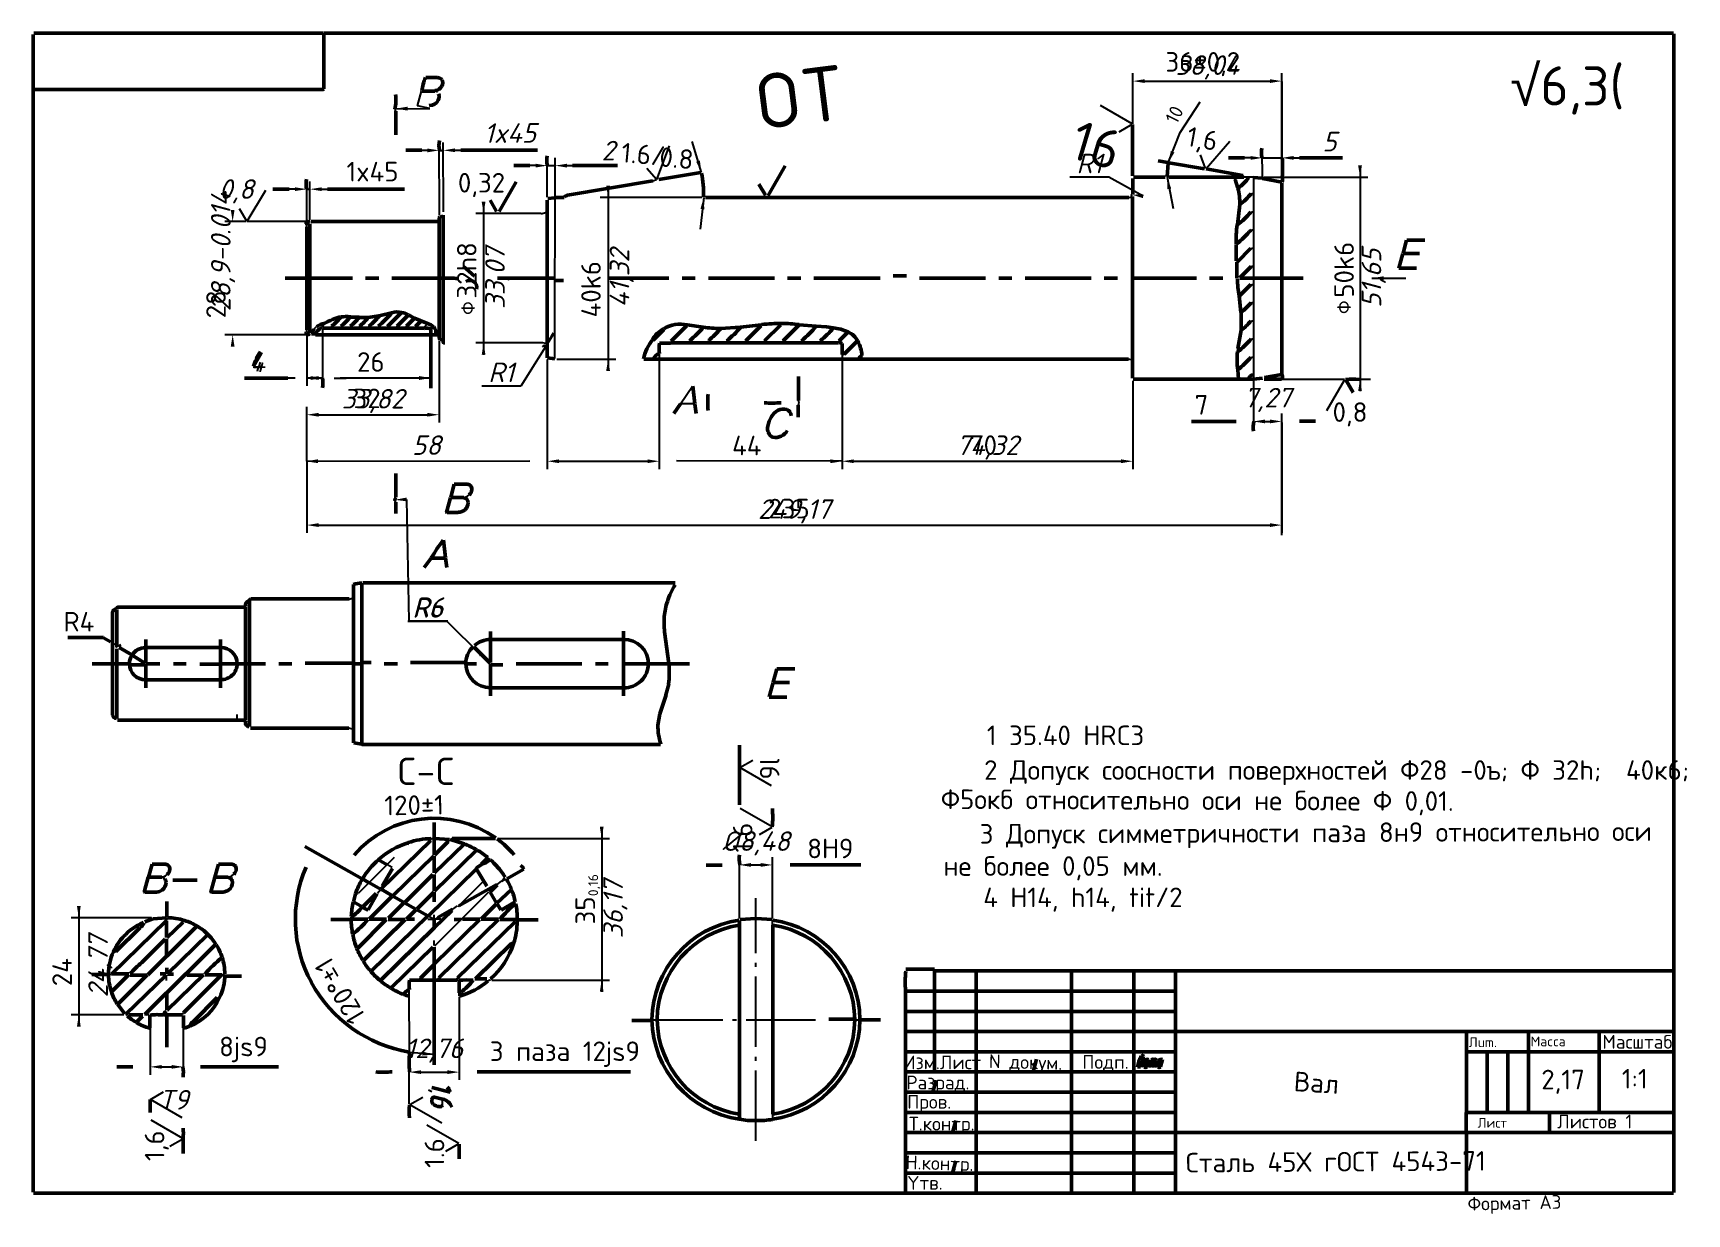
# Model space of a CAD drawing. Header units: millimetres. Extents: x 0 to 423, y -5 to 297.
import ezdxf

# ---------------------------------------------------------------- set-up
doc = ezdxf.new("R2010")
doc.units = ezdxf.units.MM
doc.linetypes.add('CENTER', pattern=[24, 18, -2.5, 1, -2.5])
for name, color, linetype, lineweight in [('AXIS', 1, 'CENTER', 25), ('DIMS', 4, 'Continuous', 25), ('MAIN', 7, 'Continuous', 50), ('TEXT', 7, 'Continuous', 25), ('THIN', 3, 'Continuous', 25)]:
    doc.layers.add(name, color=color, linetype=linetype, lineweight=lineweight)
doc.styles.add('ESKD', font='isocpeur.ttf', dxfattribs={"oblique": 15})
doc.dimstyles.new('ESKD', dxfattribs={"dimtxt": 5, "dimasz": 3, "dimexe": 2, "dimexo": 0, "dimgap": 1, "dimtad": 1, "dimtxsty": 'ESKD', "dimcen": 2.5, "dimclrd": 256, "dimclre": 256, "dimclrt": 256, "dimadec": 0, "dimazin": 3, "dimtfac": 1, "dimtmove": 0, "dimatfit": 3, "dimlwd": 25, "dimlwe": 25})

# ---------------------------------------------------------------- blocks, each defined once
blk = doc.blocks.new('_CLOSEDFILLED')
at = {"color": 0, "linetype": 'BYBLOCK'}
blk.add_solid([(-1, 0.16), (0, 0), (-1, -0.16)], dxfattribs=at)
blk = doc.blocks.new('*D22')
at = {"lineweight": 25}
for p, q in [((275.28, 259.87), (265.28, 259.87)), ((284, 255), (275.28, 259.87))]:
    blk.add_line(p, q, dxfattribs=at)
at = {"layer": 'Defpoints'}
for p in [(281.03, 255.43), (294.79, 253.44)]:
    blk.add_point(p, dxfattribs=at)
at = {"layer": 'DIMS', "xscale": 3, "yscale": 3, "rotation": 171.7999808254377}
blk.add_blockref('_CLOSEDFILLED', (281.03, 255.43), dxfattribs=at)
at = {"layer": 'DIMS', "insert": (270.28, 263.37), "char_height": 5, "attachment_point": 5, "style": 'ESKD'}
blk.add_mtext('R1', dxfattribs=at)
blk = doc.blocks.new('*D24')
at = {"lineweight": 25}
for p, q in [((133.41, 219.98), (124.95, 206.52)), ((124.95, 206.52), (114.95, 206.52))]:
    blk.add_line(p, q, dxfattribs=at)
at = {"layer": 'Defpoints'}
for p in [(149.53, 240.55), (131.56, 217.62)]:
    blk.add_point(p, dxfattribs=at)
at = {"layer": 'DIMS', "xscale": 3, "yscale": 3, "rotation": -128.08616562232862}
blk.add_blockref('_CLOSEDFILLED', (131.56, 217.62), dxfattribs=at)
at = {"layer": 'DIMS', "insert": (119.95, 210.02), "char_height": 5, "attachment_point": 5, "style": 'ESKD'}
blk.add_mtext('R1', dxfattribs=at)
blk = doc.blocks.new('*D26')
at = {"lineweight": 25}
for p, q in [((95.77, 177.54), (96.3, 146.53)), ((96.3, 146.53), (106.3, 146.53))]:
    blk.add_line(p, q, dxfattribs=at)
at = {"layer": 'Defpoints'}
for p in [(92.77, 177.46), (93.58, 177.48)]:
    blk.add_point(p, dxfattribs=at)
at = {"layer": 'DIMS', "xscale": 3, "yscale": 3, "rotation": -178.46497504985956}
blk.add_blockref('_CLOSEDFILLED', (92.77, 177.46), dxfattribs=at)
at = {"layer": 'DIMS', "insert": (101.3, 150.03), "char_height": 5, "attachment_point": 5, "style": 'ESKD'}
blk.add_mtext('R6', dxfattribs=at)
blk = doc.blocks.new('*D28')
at = {"lineweight": 25}
for p, q in [((106.1, 146.35), (96.1, 146.35)), ((114.86, 137.78), (106.1, 146.35))]:
    blk.add_line(p, q, dxfattribs=at)
at = {"layer": 'Defpoints'}
for p in [(112.84, 140), (116.84, 135.61)]:
    blk.add_point(p, dxfattribs=at)
at = {"layer": 'DIMS', "xscale": 3, "yscale": 3, "rotation": 132.3368458098668}
blk.add_blockref('_CLOSEDFILLED', (112.84, 140), dxfattribs=at)
at = {"layer": 'DIMS', "insert": (101.1, 149.85), "char_height": 5, "attachment_point": 5, "style": 'ESKD'}
blk.add_mtext('R6', dxfattribs=at)

msp = doc.modelspace()

# ---------------------------------------------------------------- hatches: boundary and pattern name
at = {"layer": 'THIN'}
h = msp.add_hatch(dxfattribs=at)
h.set_pattern_fill('ANSI31', scale=0.91811)
h.set_pattern_definition([(45, (-0.871, 0.871), (-2.061216, 2.061216), [])])
h.paths.add_polyline_path([(118.8509, 83.8211), (108.8186, 73.8434), (108.8186, 73.6236), (109.7224, 73.272), (110.3551, 72.4369), (110.4454, 71.5578), (110.1743, 70.8545), (102.989, 63.646), (102.989, 63.4262), (108.5474, 69.0524), (117.1336, 77.184), (116.1394, 77.4037), (115.4616, 77.9312), (115.0549, 78.8103), (115.1453, 79.6894), (115.4616, 80.2168), (118.8509, 83.6013)])
h.paths.add_polyline_path([(96.0297, 89.4472), (83.4668, 77.184), (83.3312, 76.8323), (92.1885, 85.3595), (96.0297, 89.2275)])

# ---------------------------------------------------------------- linework, layer by layer
at = {"layer": 'AXIS'}
for p, q in [((185.0549, 13.6698), (185.0549, 75.6456)), ((158.5733, 44.6412), (200.2389, 44.6412))]:
    msp.add_line(p, q, dxfattribs=at)
at = {"layer": 'DIMS'}
for p, q in [((281.233, 273.4714), (273.1182, 278.1565)), ((277.8995, 271.4646), (281.2419, 273.3943)), ((159.7482, 259.2871), (162.9567, 267.8582)), ((300.1097, 262.1002), (306.1653, 269.0889)), ((159.6578, 259.2432), (157.1272, 262.1002)), ((299.9742, 262.0562), (298.6637, 265.6165)), ((55.042, 248.6501), (59.787, 256.5619)), ((54.8894, 248.5963), (53.0254, 251.8248)), ((70.2041, 248.5403), (55.0419, 248.5403)), ((319.5007, 208.256), (335.4487, 208.256)), ((330.9789, 200.2275), (335.5801, 208.197)), ((165.8037, 201.9705), (168.8315, 206.4979)), ((169.3739, 201.9486), (165.8036, 201.9486)), ((180.9513, 109.0356), (184.2779, 110.9562)), ((189.0538, 104.3514), (180.9204, 109.0473)), ((189.1894, 93.8903), (181.0559, 98.5861)), ((185.9205, 91.9404), (189.1602, 93.8109)), ((30.3315, 24.2475), (33.6581, 26.1682)), ((38.4341, 19.5634), (30.3006, 24.2592)), ((104.7681, 18.1909), (96.6005, 22.9065)), ((96.6203, 22.9387), (99.9129, 24.8397)), ((38.5696, 14.2888), (30.4362, 18.9847)), ((109.0723, 12.98), (100.9729, 17.6562)), ((35.2517, 12.3018), (38.5443, 14.2028)), ((105.7978, 11.0204), (109.0376, 12.8908))]:
    msp.add_line(p, q, dxfattribs=at)
at = {"layer": 'MAIN'}
for p, q in [((0.2937, 282.2313), (0.2937, 296.3407)), ((0.4971, 296.6835), (74.5642, 296.6835)), ((74.6094, 282.4511), (74.6094, 296.6484)), ((419.5933, 296.6747), (74.6546, 296.6747)), ((419.6837, 0.4835), (419.6837, 296.5165)), ((100.6391, 285.3521), (103.6217, 285.3521)), ((0.2937, 0.6154), (0.2937, 282.2313)), ((0.3163, 282.2313), (74.2027, 282.2313)), ((99.6449, 281.8797), (102.989, 281.8797)), ((93.0019, 270.7153), (93.0019, 276.737)), ((281.3331, 260.2541), (281.3331, 273.3526)), ((95.5773, 266.7594), (99.6906, 266.7594)), ((109.5868, 266.7374), (129.1995, 266.7374)), ((123.1892, 262.8254), (127.2563, 262.8254)), ((149.6257, 262.8474), (138.1922, 262.8474)), ((188.1385, 255.2159), (192.5097, 262.7869)), ((290.3034, 263.6386), (287.8631, 264.0342)), ((290.1227, 260.0783), (290.3938, 263.4188)), ((299.703, 262.0123), (290.6198, 263.5507)), ((305.8033, 264.8254), (309.9165, 264.8254)), ((334.9516, 264.8473), (324.0154, 264.8473)), ((119.3982, 251.0822), (123.7716, 258.6572)), ((136.8819, 255.2433), (158.7088, 258.9794)), ((160.2453, 259.2432), (170.9555, 261.0892)), ((187.4585, 255.2482), (185.8146, 258.0955)), ((281.3708, 255.551), (281.3708, 259.5508)), ((281.5817, 259.8585), (289.6256, 259.8585)), ((290.6649, 259.8585), (307.3854, 259.8585)), ((309.4642, 260.3332), (300.1097, 262.0123)), ((307.4756, 259.8805), (309.7807, 259.8805)), ((308.244, 257.0894), (307.5029, 259.2432)), ((314.4309, 259.6387), (312.2208, 259.8146)), ((319.4513, 258.6278), (314.5255, 259.5508)), ((319.4284, 209.6626), (319.4284, 258.408)), ((61.5941, 256.8257), (65.7074, 256.8257)), ((95.2163, 256.8476), (75.5584, 256.8476)), ((118.7294, 251.1145), (117.0833, 253.9657)), ((131.6799, 250.8917), (131.6799, 254.0127)), ((131.8657, 254.4082), (133.6558, 254.6279)), ((133.7454, 254.7159), (136.0693, 254.7159)), ((187.4952, 254.7159), (172.1756, 254.7159)), ((187.5855, 254.7159), (280.3163, 254.7159)), ((281.3047, 234.1011), (281.3047, 254.9356)), ((105.0904, 234.1012), (105.0904, 250.1446)), ((131.6799, 234.1012), (131.6799, 250.8479)), ((308.1085, 247.6831), (308.7411, 252.9137)), ((70.2492, 220.9149), (70.2492, 247.1996)), ((71.0394, 220.2116), (71.0394, 247.9469)), ((71.3557, 248.5183), (104.0284, 248.5183)), ((104.0736, 219.6402), (104.0736, 248.4743)), ((307.8147, 238.5405), (307.8147, 242.7164)), ((308.019, 238.1856), (311.542, 241.7087)), ((350.4338, 240.4232), (351.3376, 243.7963)), ((355.9652, 243.78), (351.3647, 243.78)), ((113.1569, 234.5847), (110.2195, 237.1517)), ((307.9955, 234.1001), (307.9955, 238.1901)), ((308.7389, 234.1474), (311.6355, 237.044)), ((349.3953, 236.6152), (350.4059, 240.3869)), ((354.6547, 240.3647), (350.4518, 240.3647)), ((64.7579, 234.0573), (81.9303, 234.0573)), ((85.2742, 234.0793), (88.6638, 234.0793)), ((92.0077, 234.0573), (105.0678, 234.0573)), ((105.0904, 218.0139), (105.0904, 234.0134)), ((118.9864, 234.0573), (133.6558, 234.0573)), ((131.6799, 217.3546), (131.6799, 234.0134)), ((133.7533, 233.5197), (135.8499, 233.5197)), ((147.3209, 234.0458), (162.8213, 234.0458)), ((166.1651, 234.0793), (169.5547, 234.0793)), ((172.9437, 234.1144), (189.7998, 234.1144)), ((193.1438, 234.0793), (196.5334, 234.0793)), ((199.8773, 234.0573), (216.7786, 234.0573)), ((220.1151, 234.6476), (223.5047, 234.6476)), ((226.856, 234.0573), (243.7573, 234.0573)), ((247.1014, 234.0573), (250.4906, 234.0573)), ((253.8348, 234.042), (270.6909, 234.042)), ((274.0349, 234.0573), (277.4693, 234.0573)), ((281.3331, 213.2229), (281.3331, 234.0133)), ((281.4008, 234.1157), (297.6694, 234.1157)), ((301.0134, 234.0793), (304.403, 234.0793)), ((312.1305, 234.0793), (308.741, 234.0793)), ((312.2208, 234.0573), (319.3651, 234.0573)), ((319.4554, 234.0793), (324.9194, 234.0793)), ((353.8865, 236.589), (349.3943, 236.589)), ((309.0123, 225.3543), (308.5604, 229.53)), ((308.6473, 229.5309), (311.5464, 232.43)), ((83.6043, 224.1456), (81.386, 224.1456)), ((85.9524, 224.0576), (83.6021, 224.0576)), ((85.9522, 224.0357), (88.6637, 224.4313)), ((88.7594, 224.4105), (91.8668, 225.2432)), ((90.9143, 221.7589), (94.4569, 225.3015)), ((93.3267, 221.7855), (96.1568, 224.6156)), ((97.67, 223.8432), (96.2422, 224.6676)), ((309.0349, 220.7829), (309.0349, 225.3544)), ((74.3835, 221.2665), (100.2776, 221.2665)), ((95.7049, 221.8023), (97.7102, 223.8075)), ((101.0891, 222.4925), (97.7425, 223.8488)), ((98.012, 221.7209), (99.3889, 223.0978)), ((101.9496, 205.9704), (101.9496, 221.0907)), ((158.8176, 218.259), (161.4922, 220.9336)), ((163.3676, 217.9734), (167.2638, 221.8697)), ((171.5881, 221.5303), (167.4758, 222.1456)), ((176.0168, 221.2226), (181.0329, 221.5303)), ((181.1233, 221.5303), (186.4558, 222.1896)), ((182.5054, 218.0751), (186.339, 221.9087)), ((187.2526, 218.0289), (191.3982, 222.1746)), ((192.02, 218.096), (196.0755, 222.1515)), ((200.4648, 221.794), (196.1265, 222.1896)), ((203.0859, 221.6182), (200.4648, 221.794)), ((204.8031, 221.3544), (203.0859, 221.6182)), ((206.2985, 218.0537), (208.5046, 220.2597)), ((308.1988, 216.0799), (309.0575, 220.783)), ((72.4403, 219.5963), (104.0284, 219.5963)), ((131.7251, 213.749), (131.7251, 217.268)), ((160.4348, 217.4996), (163.183, 217.4996)), ((163.2731, 217.5304), (206.1136, 217.5304)), ((207.0581, 214.5415), (207.0581, 217.3546)), ((207.6387, 214.6389), (210.9604, 217.9605)), ((133.6558, 213.4866), (131.7753, 213.7064)), ((156.3589, 213.3987), (280.2711, 213.3987)), ((281.3331, 208.5636), (281.3331, 213.1351)), ((54.3641, 208.5637), (65.4358, 208.5637)), ((195.9006, 202.8057), (195.9006, 208.9593)), ((281.4913, 208.256), (312.1304, 208.256)), ((308.4248, 208.3), (308.1988, 210.6735)), ((312.2208, 208.3), (314.5255, 208.5198)), ((319.4103, 208.256), (314.9322, 208.256)), ((315.0226, 208.7395), (319.4513, 209.4428)), ((337.6838, 204.8572), (335.7894, 208.1385)), ((169.419, 201.9705), (168.8767, 206.4979)), ((164.0865, 199.5091), (165.8037, 201.9705)), ((169.7353, 199.4651), (169.419, 201.9266)), ((195.878, 198.5419), (195.878, 201.6191)), ((296.404, 197.4872), (307.7923, 197.4872)), ((328.0828, 197.5092), (324.0154, 197.5092)), ((92.9793, 178.1032), (92.9793, 184.213)), ((106.0416, 174.5775), (106.9771, 178.0688)), ((107.0246, 178.0996), (107.9193, 181.4387)), ((107.0562, 178.0593), (110.4003, 178.0593)), ((107.9326, 181.4614), (111.0331, 181.4614)), ((93.0019, 173.9276), (93.0019, 176.8286)), ((106.1072, 174.2353), (108.9542, 174.2353)), ((105.7005, 162.5874), (105.1582, 167.1587)), ((100.2776, 160.1259), (102.04, 162.5434)), ((102.1304, 162.5434), (105.6553, 162.5434)), ((106.0168, 160.1699), (105.7005, 162.5434)), ((82.1788, 135.6433), (82.1788, 152.346)), ((82.2014, 152.3894), (82.2014, 155.7751)), ((84.3254, 115.0287), (84.3254, 156.1261)), ((84.5965, 156.258), (164.4028, 156.258)), ((20.6068, 122.457), (20.6068, 148.6538)), ((21.6914, 140.4783), (21.6914, 149.445)), ((22.0077, 150.0604), (54.5449, 150.0604)), ((54.5901, 121.1823), (54.5901, 150.0164)), ((55.6068, 135.6433), (55.6068, 151.6428)), ((55.9458, 152.1262), (81.1168, 152.1262)), ((117.2466, 141.8406), (117.2466, 143.8191)), ((151.2072, 127.3799), (151.2072, 143.8628)), ((162.776, 135.6433), (161.6914, 143.7309)), ((9.2189, 142.2365), (18.3021, 142.2365)), ((20.1141, 141.1803), (18.2978, 142.229)), ((25.5112, 137.8372), (22.3003, 139.691)), ((29.0801, 135.6872), (29.0801, 139.6873)), ((29.1252, 139.7748), (29.1252, 141.7533)), ((29.1478, 139.7311), (48.173, 139.7311)), ((48.2182, 129.4458), (48.2182, 141.797)), ((117.116, 135.7134), (112.9486, 139.8808)), ((117.224, 135.9071), (117.224, 141.753)), ((117.2692, 141.797), (151.162, 141.797)), ((15.3647, 135.5774), (20.5617, 135.5774)), ((20.652, 135.5825), (24.8547, 135.5825)), ((21.6688, 121.5779), (21.6688, 135.5555)), ((21.6914, 135.6433), (21.6914, 139.4234)), ((24.9479, 135.2727), (28.8345, 135.2727)), ((28.8315, 135.6873), (25.623, 137.7971)), ((29.1026, 131.5556), (29.1026, 135.5554)), ((32.718, 135.5774), (29.1477, 135.5774)), ((36.1524, 135.5825), (39.4513, 135.5825)), ((42.8869, 135.4277), (48.1744, 135.4277)), ((48.2634, 135.5825), (55.5842, 135.5825)), ((55.6068, 119.512), (55.6068, 135.5555)), ((59.6967, 135.5774), (55.6745, 135.5774)), ((63.0859, 135.5825), (66.43, 135.5825)), ((69.8636, 135.6811), (82.1553, 135.6811)), ((82.1788, 118.8527), (82.1788, 135.5555)), ((82.2466, 135.5825), (84.2802, 135.5825)), ((86.6815, 135.891), (84.3763, 135.891)), ((90.0646, 135.5825), (93.4087, 135.5825)), ((96.7952, 135.9123), (110.8493, 135.9123)), ((113.609, 135.5774), (110.9424, 135.5774)), ((117.224, 129.4897), (117.224, 135.5554)), ((123.7766, 135.5825), (140.5875, 135.5825)), ((144.0219, 135.5825), (147.3209, 135.5825)), ((151.2524, 135.5825), (162.7308, 135.5825)), ((168.1085, 135.5774), (162.8211, 135.5774)), ((29.1252, 129.4455), (29.1252, 131.424)), ((29.1478, 131.4677), (48.173, 131.4677)), ((120.3814, 135.256), (117.2629, 135.256)), ((189.46, 130.8464), (190.3748, 134.2603)), ((194.9968, 134.2456), (190.3964, 134.2456)), ((117.2466, 127.3796), (117.2466, 129.3581)), ((117.2692, 129.4018), (151.162, 129.4018)), ((160.5074, 122.8086), (162.071, 127.6436)), ((162.0381, 127.652), (162.7638, 130.3604)), ((188.4113, 127.0849), (189.4079, 130.8044)), ((192.9182, 127.0546), (188.4259, 127.0546)), ((189.4835, 130.8083), (193.5959, 130.8083)), ((159.9742, 119.9077), (160.5074, 122.8086)), ((52.4209, 121.1384), (21.8722, 121.1384)), ((52.5113, 121.1384), (54.5449, 121.1384)), ((55.8554, 119.0725), (80.9813, 119.0725)), ((82.2014, 115.3797), (82.2014, 118.7654)), ((84.2802, 114.9848), (82.2466, 115.3803)), ((160.652, 114.9628), (84.3254, 114.9628)), ((180.8296, 109.0508), (180.8296, 114.809)), ((180.8296, 99.5127), (180.8296, 109.007)), ((102.8309, 90.9855), (102.8309, 95.0296)), ((84.3624, 80.598), (69.7822, 88.8463)), ((89.2059, 77.9751), (101.9496, 90.4142)), ((102.8309, 86.7659), (102.8309, 90.8979)), ((106.6946, 90.634), (102.8535, 90.9417)), ((102.8986, 82.1508), (110.4454, 89.4912)), ((102.9441, 86.7193), (106.378, 90.1533)), ((110.4454, 89.5351), (107.011, 90.634)), ((107.4176, 90.9637), (118.4894, 90.9637)), ((90.7531, 84.2347), (88.6078, 85.4733)), ((92.2789, 76.3049), (102.7631, 86.4583)), ((102.8083, 82.1503), (102.8083, 86.4588)), ((102.8986, 77.4916), (113.654, 87.9528)), ((114.8852, 84.3813), (116.4899, 85.986)), ((28.8111, 77.5262), (29.7466, 81.0174)), ((29.8309, 81.0506), (30.7243, 84.3851)), ((29.8709, 81.008), (33.215, 81.008)), ((30.7293, 84.4101), (33.8931, 84.4101)), ((45.8028, 77.5262), (46.7382, 81.0174)), ((46.7815, 81.0494), (47.6756, 84.3862)), ((46.8173, 81.008), (50.1614, 81.008)), ((47.6847, 84.4101), (50.8395, 84.4101)), ((86.0605, 79.675), (84.4883, 80.5828)), ((89.4973, 78.7106), (92.1502, 83.3054)), ((95.2997, 74.552), (102.4537, 81.706)), ((101.317, 71.2062), (113.5184, 83.0738)), ((102.8309, 77.4915), (102.8309, 81.7553)), ((116.2627, 78.7428), (113.5857, 83.0596)), ((121.3407, 80.6048), (125.7064, 83.1254)), ((176.3784, 84.1507), (172.3562, 84.1507)), ((193.7766, 84.1727), (211.8528, 84.1727)), ((28.8767, 77.2279), (31.8593, 77.2279)), ((35.9716, 80.3047), (42.2531, 80.3047)), ((45.8683, 77.2279), (48.8509, 77.2279)), ((82.183, 74.7589), (82.717, 76.752)), ((84.5638, 73.4353), (87.9733, 76.8449)), ((85.9315, 72.739), (88.2777, 76.8027)), ((86.1857, 70.3195), (92.0906, 76.2245)), ((89.0827, 77.9967), (86.2432, 79.6361)), ((92.1226, 76.3033), (89.2302, 77.9732)), ((95.1061, 74.556), (92.2666, 76.1954)), ((98.3753, 72.8787), (102.7222, 77.2256)), ((102.8083, 74.7217), (102.8083, 77.1848)), ((109.0897, 73.7643), (118.8057, 79.1619)), ((117.056, 77.2593), (118.8833, 79.0866)), ((118.7617, 74.3885), (117.1325, 77.2103)), ((118.8509, 74.4148), (122.5113, 77.8433)), ((34.4502, 70.7227), (34.4502, 74.8104)), ((84.4093, 73.4366), (82.1626, 74.7337)), ((91.1204, 70.5742), (95.1094, 74.5633)), ((98.1294, 72.8344), (95.237, 74.5043)), ((95.697, 70.3432), (98.17, 72.8163)), ((101.1872, 71.1721), (98.3286, 72.8225)), ((102.8986, 68.2173), (107.4177, 72.5248)), ((103.7369, 70.7137), (107.4833, 72.8766)), ((114.7999, 70.3108), (118.7444, 74.2553)), ((119.8347, 72.6659), (118.9064, 74.2737)), ((119.9134, 72.6593), (123.4823, 74.7198)), ((20.3357, 56.3056), (34.3447, 69.9315)), ((21.4623, 62.021), (27.5693, 68.128)), ((28.8767, 69.6326), (30.9103, 70.371)), ((30.9555, 70.415), (34.3899, 70.6787)), ((34.4351, 65.6235), (34.4351, 69.932)), ((34.5255, 65.6239), (38.6378, 69.5359)), ((34.6044, 60.9747), (42.1596, 68.5299)), ((76.3718, 70.2611), (81.5688, 70.2611)), ((85.8624, 70.3089), (81.6595, 70.3089)), ((83.1902, 62.8586), (90.5671, 70.2354)), ((84.7321, 59.778), (95.397, 70.1952)), ((90.6073, 70.2831), (86.1777, 70.2831)), ((86.7205, 57.0528), (101.1814, 71.1622)), ((89.0704, 54.6793), (102.8535, 68.1733)), ((95.3967, 70.2142), (91.013, 70.2142)), ((97.7931, 70.2831), (95.7124, 70.2831)), ((102.8309, 68.217), (102.8309, 70.2834)), ((102.8986, 58.9429), (114.4674, 70.1952)), ((104.0284, 55.3386), (119.2124, 70.1952)), ((107.96, 70.2611), (109.6772, 70.2611)), ((108.7734, 55.2947), (123.5507, 69.6678)), ((114.4682, 70.3314), (110.0845, 70.3314)), ((119.2128, 70.2831), (114.7833, 70.2831)), ((119.6191, 70.2611), (124.0026, 70.2611)), ((129.3796, 70.1864), (124.0921, 70.1864)), ((180.807, 19.296), (180.807, 70.0194)), ((180.9877, 70.1952), (185.0097, 70.4589)), ((189.1672, 70.1952), (185.1001, 70.4589)), ((189.3254, 44.7016), (189.3254, 68.7887)), ((28.0931, 59.2644), (34.0218, 65.1931)), ((34.4125, 61.2284), (34.4125, 65.2724)), ((34.6159, 56.3496), (44.9193, 66.3712)), ((39.4366, 56.3188), (46.9472, 63.8294)), ((113.3376, 55.1188), (122.4661, 63.9976)), ((29.5886, 56.0953), (34.5366, 61.0433)), ((91.805, 52.7679), (102.47, 63.1411)), ((102.8059, 54.8114), (102.8059, 63.2062)), ((15.3196, 56.2177), (19.5223, 56.2177)), ((24.7682, 56.3872), (20.3386, 56.3872)), ((20.4216, 51.8247), (24.7456, 56.1487)), ((21.9653, 48.609), (29.4759, 56.1196)), ((24.0413, 46.0642), (34.2995, 56.0419)), ((29.3259, 55.9748), (25.123, 55.9748)), ((34.3027, 56.3389), (32.7657, 56.3389)), ((34.3788, 51.3921), (39.3268, 56.3401)), ((34.4502, 56.3496), (34.4502, 57.888)), ((34.5255, 47.0752), (43.8347, 56.1298)), ((36.1536, 56.2617), (34.6146, 56.2617)), ((38.7285, 46.37), (48.5342, 56.1757)), ((43.831, 56.0065), (39.6282, 56.0065)), ((48.5774, 56.0811), (44.1931, 56.0811)), ((49.3532, 55.7312), (53.5561, 55.7312)), ((99.2837, 55.248), (102.7176, 58.6819)), ((116.2328, 55.06), (113.1596, 55.06)), ((223.3712, 57.5672), (230.6469, 57.5672)), ((230.6972, 31.3395), (230.6972, 57.0528)), ((230.7424, 57.0968), (419.6385, 57.0968)), ((241.317, 0.3516), (241.317, 57.0528)), ((265.7198, 31.3395), (265.7198, 57.0528)), ((281.672, 0.3516), (281.672, 57.0528)), ((292.2918, 0.3516), (292.2918, 57.0528)), ((28.8272, 45.9349), (34.2873, 51.395)), ((34.4577, 47.0751), (34.4577, 51.207)), ((96.5353, 54.732), (99.0579, 54.732)), ((99.1478, 54.7672), (108.5926, 54.7672)), ((102.8339, 33.1416), (102.8339, 54.7233)), ((109.1952, 51.4706), (109.1952, 54.6353)), ((223.2464, 41.6688), (223.2464, 51.9102)), ((223.286, 51.9541), (292.2466, 51.9541)), ((23.725, 46.1082), (21.8722, 48.6136)), ((41.3006, 44.2198), (47.363, 50.2822)), ((223.286, 46.7675), (292.2466, 46.7675)), ((28.3796, 45.8884), (24.7192, 45.8884)), ((26.7074, 43.9985), (28.2894, 45.5806)), ((30.1646, 42.5477), (30.1646, 45.7567)), ((33.8025, 45.8884), (38.4571, 45.8884)), ((34.4502, 37.625), (34.4502, 45.8445)), ((38.7056, 42.5477), (38.7056, 45.6688)), ((153.287, 44.4667), (158.4841, 44.4667)), ((189.381, 20.5268), (189.381, 44.6139)), ((203.6721, 44.8092), (210.2249, 44.8092)), ((216.9142, 44.6357), (211.6268, 44.6357)), ((223.2634, 36.4381), (223.2634, 41.581)), ((223.286, 41.6123), (292.2466, 41.6123)), ((366.6301, 41.6029), (292.337, 41.6029)), ((366.615, 20.9663), (366.615, 41.5809)), ((366.6301, 41.6123), (400.6133, 41.6123)), ((382.5371, 21.0102), (382.5371, 41.5809)), ((400.5907, 36.4821), (400.5907, 41.581)), ((400.6133, 41.6029), (419.6385, 41.6029)), ((223.2464, 31.2955), (223.2464, 36.4382)), ((223.286, 36.4382), (292.2466, 36.4382)), ((255.9098, 31.3278), (256.7758, 34.5599)), ((283.3804, 32.4847), (284.1212, 35.2491)), ((285.0013, 32.5872), (285.501, 34.4521)), ((285.4906, 32.3881), (286.0239, 34.3787)), ((286.2069, 32.39), (286.7628, 34.4646)), ((286.9283, 32.4022), (287.4423, 34.3206)), ((288.481, 32.5872), (288.9806, 34.4521)), ((366.6301, 36.4382), (419.6385, 36.4382)), ((371.9174, 21.0102), (371.9174, 36.3943)), ((377.2046, 21.0102), (377.2046, 36.3943)), ((400.5681, 21.0102), (400.5681, 36.3943)), ((21.6914, 32.5922), (25.8037, 32.5922)), ((62.9956, 32.6142), (43.1116, 32.6142)), ((113.8347, 31.2846), (152.9697, 31.2846)), ((223.2634, 26.1528), (223.2634, 31.2517)), ((223.3312, 31.2846), (292.2466, 31.2846)), ((265.7424, 26.1528), (265.7424, 31.2517)), ((106.9053, 26.0927), (102.1909, 27.3559)), ((223.2464, 0.3516), (223.2464, 26.065)), ((223.286, 26.1089), (292.2466, 26.1089)), ((230.2761, 26.1568), (231.0986, 29.2262)), ((265.7198, 0.3516), (265.7198, 26.065)), ((30.2098, 20.9221), (30.2098, 24.219)), ((104.9777, 24.3079), (102.8532, 24.8771)), ((223.286, 20.9663), (292.2466, 20.9663)), ((235.2922, 15.8275), (236.1147, 18.8969)), ((366.6075, 15.8235), (366.6075, 20.9224)), ((366.6753, 20.9663), (382.4919, 20.9663)), ((387.8697, 20.9443), (382.5822, 20.9443)), ((387.847, 15.8235), (387.847, 20.9224)), ((387.8696, 20.9443), (400.523, 20.9443)), ((400.6133, 20.9663), (419.6385, 20.9663)), ((38.6604, 10.461), (38.6604, 14.1974)), ((109.1801, 9.098), (109.1801, 12.8792)), ((223.286, 15.7796), (419.6385, 15.7796)), ((366.615, 0.3516), (366.615, 15.7357)), ((223.286, 10.637), (292.2466, 10.637)), ((235.2922, 5.4982), (236.1147, 8.5677)), ((223.286, 5.4503), (292.2466, 5.4503)), ((223.1956, 0.3341), (0.3706, 0.3341)), ((223.286, 0.3148), (419.5481, 0.3148))]:
    msp.add_line(p, q, dxfattribs=at)
for centre, radius, start, end in [((113.4278, 279.9183), 13.9404, 156.980068, 171.748728), ((103.4106, 283.1826), 2.1491, 48.515139, 84.443821), ((103.3487, 283.9865), 1.6741, 330.268092, 28.298956), ((74.2404, 282.573), 0.3337, 252.74833, 337.924239), ((85.3818, 279.4162), 7.6698, 343.461102, 11.813707), ((101.5731, 280.7193), 2.5688, 269.340916, 332.888142), ((102.7857, 284.2613), 2.2791, 276.068425, 331.276766), ((102.1552, 280.5157), 1.9114, 330.424557, 20.14563), ((109.7537, 268.0422), 5.7222, 168.277991, 193.027804), ((319.9796, 266.1083), 5.7222, 168.277991, 193.027804), ((137.793, 264.1744), 6.1922, 169.158926, 192.435887), ((290.8698, 262.2624), 28.7951, 355.309409, 5.020927), ((76.6542, 258.1966), 6.6031, 169.45059, 192.038738), ((138.3515, 254.9401), 33.3329, 359.916738, 10.312034), ((302.7521, 265.3633), 9.9351, 303.791537, 325.778723), ((318.0066, 259.3338), 1.6511, 336.039588, 16.475292), ((136.8257, 254.443), 0.7861, 85.9841, 153.129853), ((294.7919, 253.445), 13.9079, 357.819051, 14.984063), ((296.8133, 268.1571), 19.3691, 308.042885, 319.713795), ((106.3417, 248.9463), 2.28, 156.893593, 189.611689), ((290.5689, 269.2827), 27.8391, 309.07773, 318.883437), ((70.6573, 248.2479), 0.5846, 158.224443, 228.263874), ((70.3893, 247.8359), 0.7007, 31.776356, 110.399008), ((333.4625, 243.8471), 25.6872, 171.396529, 182.326502), ((286.8292, 268.2419), 33.0407, 309.503513, 318.530399), ((106.9126, 221.0575), 13.0402, 81.574443, 97.685907), ((111.9115, 231.7339), 1.7873, 343.378905, 123.066073), ((337.1076, 234.46), 29.0049, 181.144732, 189.69746), ((83.0543, 207.8985), 16.809, 104.652389, 119.097734), ((67.7238, 233.1361), 14.377, 308.180734, 320.873609), ((80.3347, 215.6327), 8.6429, 83.000044, 99.573833), ((69.8316, 233.4811), 14.8273, 307.988037, 321.266411), ((74.7356, 230.6713), 11.0666, 306.711161, 323.372374), ((75.9747, 234.7324), 16.4197, 308.259861, 320.909811), ((70.3901, 243.7067), 28.4181, 309.559455, 319.281853), ((93.3959, 220.3541), 5.0924, 78.014909, 106.405348), ((93.8883, 221.157), 4.1987, 56.908276, 82.324234), ((299.3107, 238.0382), 15.9816, 307.411337, 320.201063), ((70.7405, 219.8875), 0.6683, 141.310805, 200.824248), ((70.3622, 220.2475), 0.6669, 250.810333, 329.649889), ((69.648, 221.7875), 2.5072, 311.432158, 344.171677), ((75.894, 217.9977), 3.9203, 117.639352, 154.852453), ((77.0458, 214.5243), 8.3761, 105.334405, 120.785181), ((76.2308, 231.6439), 12.3564, 307.47848, 321.952142), ((101.0509, 218.1462), 3.1468, 73.2614, 102.344213), ((100.5876, 219.5911), 2.9157, 44.819219, 79.148649), ((101.0688, 220.1543), 2.2034, 346.796337, 41.517925), ((165.7789, 213.8), 8.5265, 121.025095, 147.313494), ((165.643, 214.4602), 7.8865, 76.586729, 121.932312), ((149.5342, 240.5548), 29.1411, 309.612628, 319.217688), ((175.5202, 245.2147), 23.972, 260.573833, 270.970061), ((156.4471, 238.0495), 25.8303, 309.590726, 319.170104), ((159.5508, 240.0146), 28.4181, 309.559455, 319.281853), ((190.8389, 191.0701), 31.426, 88.597114, 97.854072), ((192.0735, 192.477), 30.0019, 82.317828, 90.890558), ((175.1169, 243.9343), 33.6715, 309.908161, 318.864229), ((184.8174, 238.4331), 26.3039, 309.392453, 319.484541), ((203.7911, 209.7193), 11.6731, 66.056539, 85.028987), ((206.6962, 215.9311), 4.7895, 25.378765, 66.962467), ((300.0469, 232.6663), 14.9257, 307.171331, 320.382328), ((106.3417, 219.1682), 2.28, 170.388311, 203.106407), ((105.431, 217.897), 0.3582, 175.43008, 283.603619), ((167.9704, 210.826), 11.9844, 141.452114, 167.348095), ((170.0527, 216.051), 9.7464, 171.613775, 187.560812), ((206.5501, 216.7392), 0.8191, 50.712778, 113.627783), ((203.0896, 213.6609), 9.0662, 4.183512, 28.213709), ((290.6141, 236.8443), 27.8391, 309.07773, 318.883437), ((76.5692, 204.6294), 21.1297, 149.579326, 160.970507), ((160.6366, 213.0456), 1.7319, 101.695129, 166.520375), ((212.3467, 213.4206), 0.9101, 103.885085, 178.597849), ((327.1858, 213.2228), 19.1809, 173.935619, 187.647045), ((291.5928, 231.223), 26.4353, 308.941617, 318.994901), ((67.6086, 207.2021), 6.7659, 349.990514, 11.666658), ((312.3947, 207.9697), 1.4615, 100.477233, 166.671568), ((318.3414, 208.7652), 1.3209, 340.177665, 31.403869), ((337.5885, 190.4801), 17.8037, 84.532846, 95.886021), ((197.2139, 202.3068), 24.4801, 174.911686, 184.793789), ((189.2723, 230.847), 28.6827, 265.821718, 274.492769), ((193.7124, 195.5388), 5.6588, 122.098368, 172.319932), ((192.1037, 197.1978), 3.4386, 76.366832, 114.046172), ((192.214, 198.818), 1.8764, 2.254449, 67.94), ((190.573, 195.6286), 2.5428, 165.005679, 241.92101), ((190.0894, 196.7344), 3.3634, 258.146171, 331.694543), ((318.5325, 196.1382), 6.3959, 167.765888, 190.693373), ((93.5779, 177.4791), 0.807, 132.697349, 191.761166), ((110.349, 176.7881), 1.1546, 355.579132, 85.508206), ((111.2034, 180.162), 1.2635, 356.375738, 97.327602), ((110.4644, 180.2981), 2.0126, 309.273979, 353.855452), ((106.1735, 174.4253), 0.2114, 135.723161, 250.760209), ((108.7225, 177.559), 3.3044, 273.986537, 307.270136), ((108.9713, 176.8009), 2.5372, 313.142241, 357.67001), ((135.0989, 143.8068), 37.9875, 142.048038, 150.365618), ((84.1456, 150.47), 5.6793, 88.647341, 109.697303), ((184.0843, 144.0085), 22.9398, 149.268739, 160.918233), ((21.6667, 148.5069), 1.077, 93.375472, 172.106168), ((22.0277, 149.6696), 0.3913, 92.925418, 186.521874), ((55.6745, 150.5367), 1.115, 96.979856, 201.736758), ((56.0142, 151.7147), 0.4221, 99.438412, 183.726188), ((177.8213, 146.3594), 16.2516, 161.532209, 175.475716), ((178.7742, 146.1397), 17.2246, 174.997627, 188.026133), ((22.2159, 140.1881), 0.5401, 158.904876, 230.227873), ((21.6983, 140.0828), 0.7133, 333.817577, 32.296116), ((29.1116, 135.5151), 4.1974, 90.735536, 146.307887), ((48.2806, 135.5171), 4.1935, 1.727618, 90.233679), ((116.8369, 135.6103), 5.9363, 136.002088, 179.681707), ((117.2281, 135.4267), 6.3531, 90.443036, 130.428855), ((151.3112, 135.4919), 6.2795, 1.384368, 90.533704), ((29.0403, 135.6488), 4.1455, 181.291377, 270.237284), ((28.976, 135.5857), 4.0711, 148.147469, 179.189534), ((48.4161, 135.5367), 4.023, 267.827489, 0.268358), ((117.1254, 135.6804), 6.2411, 181.149196, 270.490615), ((151.394, 135.6287), 6.1874, 268.688594, 359.32131), ((141.6961, 133.1477), 21.2071, 352.474291, 6.516102), ((21.7278, 122.6992), 1.1578, 192.191982, 263.791342), ((55.721, 120.6382), 1.1635, 158.030915, 261.162763), ((175.6923, 119.9359), 15.7145, 180.103046, 198.272483), ((159.1084, 96.3414), 30.224, 355.421402, 4.341508), ((102.8502, 69.0554), 27.0479, 54.560308, 139.263815), ((102.2552, 70.379), 20.4114, 107.41112, 131.979006), ((102.4673, 71.2286), 19.6732, 91.244363, 108.579104), ((105.2696, 74.2861), 16.0942, 58.614698, 71.116883), ((102.8653, 69.3146), 26.8414, 40.588793, 53.186836), ((101.9237, 70.2305), 20.303, 131.179962, 149.202607), ((107.6675, 76.3041), 13.153, 47.99476, 62.624794), ((112.1716, 91.595), 7.8214, 290.961383, 308.595311), ((110.0815, 76.6541), 11.3165, 38.768282, 51.409995), ((186.8816, 85.5434), 6.1169, 168.620624, 192.593131), ((34.007, 83.1564), 1.2259, 356.193903, 95.097074), ((32.7024, 79.6397), 1.5785, 1.780072, 38.2091), ((33.3888, 83.1655), 1.848, 309.101106, 357.178168), ((50.15, 79.7875), 1.1094, 355.082105, 87.246731), ((50.989, 83.1448), 1.2376, 356.755735, 96.613895), ((50.3439, 83.2254), 1.889, 311.538732, 355.430488), ((100.9318, 70.2751), 33.6066, 156.631427, 208.575254), ((97.9231, 72.1758), 15.8728, 148.231441, 163.049945), ((116.0893, 81.349), 3.1163, 111.596431, 144.995099), ((109.4499, 74.5832), 13.157, 29.330367, 43.812781), ((110.1146, 73.4535), 13.1983, 19.679731, 32.480583), ((124.2462, 82.5547), 1.5984, 21.032033, 66.661639), ((28.9159, 77.3963), 0.1795, 134.853806, 256.892659), ((31.4247, 80.9082), 3.6847, 276.733857, 300.815492), ((31.673, 79.8036), 2.6096, 308.553158, 357.509853), ((45.9075, 77.3963), 0.1795, 134.853806, 256.892659), ((48.4887, 80.6414), 3.4057, 276.056072, 303.109792), ((48.6845, 79.796), 2.5888, 309.70088, 357.65809), ((108.673, 71.8179), 15.1584, 11.047098, 23.460644), ((103.9694, 70.072), 22.3615, 168.099352, 177.54537), ((76.9388, 78.652), 9.0609, 301.624306, 324.935078), ((86.5161, 75.4462), 2.7948, 226.108695, 257.25602), ((146.1614, 46.8203), 35.5138, 129.454355, 138.519215), ((108.6924, 70.7606), 15.3581, 358.382617, 13.098907), ((33.653, 56.7631), 13.6895, 112.118794, 138.308569), ((26.8579, 69.8279), 1.8206, 293.383306, 344.635422), ((34.6219, 56.3612), 14.3147, 72.347994, 90.023912), ((35.6898, 58.1853), 12.2384, 57.772889, 74.26454), ((36.6159, 58.5104), 11.4846, 43.591165, 60.517264), ((102.1966, 70.3174), 20.586, 180.217758, 190.561984), ((64.6875, 88.4001), 27.9127, 308.420248, 319.312303), ((104.8013, 70.173), 19.2641, 341.679769, 358.757786), ((184.5658, 44.2679), 26.094, 98.388877, 179.045669), ((184.5841, 44.2888), 24.7969, 98.867347, 179.044146), ((185.5991, 44.3495), 24.731, 0.817826, 81.279142), ((185.6169, 44.3276), 26.0284, 0.825358, 81.750958), ((31.8766, 57.4986), 11.8946, 135.268263, 157.768194), ((38.3833, 58.9388), 9.9407, 29.545475, 48.47581), ((38.0427, 57.5825), 10.9644, 15.825165, 34.540799), ((97.1906, 68.9737), 15.402, 189.250377, 203.263641), ((103.2853, 70.5168), 20.8261, 312.001489, 342.093799), ((122.8851, 63.5947), 0.5748, 72.508021, 136.118801), ((33.1447, 56.3129), 13.5533, 155.389399, 180.216186), ((43.6022, 40.422), 24.3917, 129.4669, 139.315319), ((74.7371, 29.0126), 40.9589, 129.743341, 138.214274), ((36.3806, 56.4636), 12.8967, 359.494438, 18.351514), ((96.1064, 67.3793), 13.7979, 199.188241, 213.545072), ((94.3181, 64.7269), 10.8883, 207.402123, 224.947703), ((32.7759, 56.1054), 13.1838, 180.275705, 198.817495), ((35.901, 56.107), 13.3927, 334.285974, 0.285145), ((97.2252, 65.3812), 13.5056, 218.435276, 232.540021), ((249.7812, 54.4311), 26.5783, 174.329694, 185.237793), ((32.3927, 55.5647), 12.6436, 197.243907, 213.173743), ((102.4231, 71.1921), 35.3679, 208.724288, 260.178165), ((97.6544, 63.9368), 12.6768, 227.297104, 242.312312), ((99.7644, 64.9684), 14.6449, 237.095214, 250.924163), ((96.5028, 53.8171), 3.0808, 241.462634, 267.935305), ((97.0471, 50.184), 2.1739, 107.872655, 154.049976), ((105.2799, 53.3826), 8.8882, 171.471323, 187.206476), ((111.0488, 36.9913), 17.8037, 84.532846, 95.886021), ((103.8191, 69.6187), 19.7503, 286.057651, 310.079169), ((92.736, 72.0989), 26.5651, 309.650282, 319.100537), ((34.5579, 45.9548), 0.8048, 105.500523, 181.608276), ((35.2882, 55.9333), 13.8727, 292.339327, 336.039721), ((30.4346, 51.3846), 8.3163, 223.67549, 242.946181), ((31.9887, 51.5934), 9.2919, 235.341966, 258.242187), ((32.0383, 33.1219), 12.804, 82.530828, 98.335107), ((38.5641, 45.9365), 3.4219, 273.489689, 305.412062), ((41.6654, 43.075), 1.1807, 108.902781, 175.531571), ((184.5033, 44.9864), 26.0251, 180.822066, 261.727665), ((184.5101, 44.9558), 24.7141, 180.794316, 261.276652), ((185.6909, 44.8831), 24.6297, 278.539131, 359.372223), ((185.6962, 44.9136), 25.9418, 278.099114, 359.336371), ((120.0056, 33.8007), 23.6103, 174.131914, 186.102032), ((291.9292, 30.9808), 9.5018, 151.990156, 170.965681), ((283.8145, 35.1113), 0.3512, 25.200129, 127.723046), ((287.1645, 32.6896), 2.9589, 149.186056, 183.721293), ((285.1194, 33.8158), 0.7133, 66.207718, 142.584697), ((286.452, 33.855), 0.6724, 66.56508, 128.087652), ((287.0687, 34.1039), 0.4287, 33.23912, 121.455135), ((290.6441, 32.6896), 2.9589, 149.186056, 183.721293), ((288.599, 33.8158), 0.7133, 66.207718, 142.584697), ((30.0931, 31.1932), 8.6196, 351.94088, 9.202738), ((89.8985, 57.6449), 26.4192, 265.659942, 274.68213), ((284.5451, 33.3535), 0.9148, 250.804615, 302.275535), ((288.0247, 33.3535), 0.9148, 250.804615, 302.275535), ((104.2355, 25.0598), 2.9922, 22.460984, 51.376401), ((113.3491, 21.1531), 16.9369, 174.218585, 185.396316), ((103.6239, 23.9282), 1.417, 166.586279, 219.508146), ((102.9151, 24.1706), 0.7025, 94.982547, 172.435787), ((104.2418, 25.2177), 2.7807, 232.376848, 266.974058), ((104.2865, 23.1254), 0.7189, 254.783801, 330.090146), ((104.2416, 21.1289), 3.3131, 20.145995, 75.850297), ((28.787, 15.7074), 9.9236, 351.998995, 7.250394), ((184.5876, 40.8965), 22.0388, 260.111822, 271.097155), ((185.6, 40.1821), 21.3246, 268.657004, 280.011856)]:
    msp.add_arc(centre, radius, start, end, dxfattribs=at)
at = {"layer": 'THIN'}
for p, q in [((103.6669, 281.5544), (103.0342, 281.8797)), ((93.0019, 276.737), (92.776, 277.2205)), ((158.7088, 258.9794), (159.6578, 259.2432)), ((290.6649, 259.8585), (290.1679, 260.0343)), ((307.5029, 259.2432), (307.4306, 259.8146)), ((309.8257, 259.9464), (309.4642, 260.3332)), ((310.8651, 259.8585), (309.8709, 259.9025)), ((312.1308, 259.8365), (310.955, 259.8365)), ((280.3163, 254.7159), (281.2653, 254.9356)), ((281.2653, 255.0675), (280.8586, 255.4191)), ((311.6333, 255.5949), (312.1304, 255.7708)), ((104.3197, 249.8809), (105.0226, 250.1446)), ((130.1605, 250.5315), (131.5374, 250.9005)), ((311.5881, 250.9358), (312.1304, 251.1116)), ((70.2492, 247.1996), (70.2711, 247.7711)), ((70.3163, 247.815), (70.949, 248.1227)), ((311.6333, 246.3206), (312.1304, 246.4964)), ((311.5881, 241.6614), (312.1304, 241.8372)), ((311.6333, 237.0462), (312.1304, 237.222)), ((311.5881, 232.387), (312.1304, 232.5628)), ((311.6333, 227.7718), (312.1304, 227.9476)), ((70.2711, 220.3435), (70.2492, 220.9149)), ((70.9942, 219.9919), (70.3163, 220.2995)), ((72.1059, 221.0907), (72.7566, 221.7237)), ((74.1123, 221.5303), (74.8806, 222.5412)), ((76.4622, 221.3105), (76.643, 221.794)), ((83.6023, 221.3105), (83.7831, 221.794)), ((85.9974, 221.3105), (86.1782, 221.794)), ((93.1375, 221.3105), (93.3183, 221.794)), ((95.5326, 221.3105), (95.7134, 221.794)), ((100.4222, 221.7061), (101.091, 222.4094)), ((101.9948, 221.1347), (102.6275, 221.5742)), ((311.5881, 223.1126), (312.1304, 223.2884)), ((72.3499, 219.5963), (71.4461, 219.6139)), ((105.0226, 217.97), (104.3197, 218.2337)), ((130.4648, 216.5634), (131.0523, 217.0469)), ((131.3686, 217.3546), (130.5571, 217.53)), ((130.8263, 216.5195), (131.0975, 217.003)), ((168.0181, 217.5744), (168.1536, 218.0579)), ((172.7631, 217.5744), (172.9438, 218.1018)), ((177.5533, 217.5744), (177.6888, 218.0579)), ((182.2983, 217.5744), (182.479, 218.1018)), ((187.0884, 217.5744), (187.224, 218.0579)), ((191.8334, 217.5744), (192.0142, 218.1018)), ((196.6236, 217.5744), (196.7592, 218.0579)), ((201.4138, 217.5744), (201.5494, 218.0579)), ((206.1588, 217.5744), (206.2944, 218.0579)), ((308.1536, 215.2448), (308.1988, 216.0799)), ((311.6333, 218.4974), (312.1304, 218.6732)), ((56.6688, 211.4647), (57.889, 211.4647)), ((57.6466, 210.2821), (57.9506, 211.4166)), ((58.0744, 211.5074), (58.3813, 212.6528)), ((58.1149, 211.4647), (58.8832, 211.5526)), ((207.1078, 214.4976), (207.6049, 214.6734)), ((212.2143, 213.4427), (212.124, 214.3217)), ((281.26, 213.157), (280.2765, 213.4206)), ((311.5881, 213.8382), (312.1304, 214.0141)), ((196.1265, 202.1024), (195.9006, 202.8057)), ((195.9006, 201.6189), (196.1265, 202.1024)), ((110.4454, 178.0593), (111.3493, 178.411)), ((111.3493, 178.411), (111.756, 178.7187)), ((93.0019, 176.8286), (92.776, 177.3121)), ((81.1222, 152.1044), (82.1057, 152.3679)), ((21.6367, 140.3916), (20.6615, 140.6529)), ((52.4661, 121.1823), (52.4661, 122.6328)), ((82.1065, 118.7905), (80.9859, 119.0908)), ((96.0749, 89.3154), (96.2105, 89.7989)), ((102.0852, 90.8977), (102.7631, 90.9417)), ((106.4235, 90.1066), (106.6946, 90.634)), ((107.011, 90.634), (107.4177, 90.9417)), ((117.0884, 85.5353), (116.501, 86.0188)), ((33.215, 81.008), (34.1188, 81.3684)), ((33.938, 80.6124), (33.215, 81.008)), ((34.1188, 81.3684), (34.5707, 81.7113)), ((50.2066, 81.008), (51.0652, 81.3508)), ((51.0652, 81.3508), (51.6075, 81.7992)), ((92.0545, 83.4898), (90.8764, 84.17)), ((120.0094, 80.0568), (120.9008, 80.9482)), ((120.0733, 79.993), (121.1533, 80.6165)), ((82.8341, 76.7444), (83.3312, 76.9202)), ((88.3021, 76.9642), (89.0704, 77.9312)), ((118.8961, 79.1619), (119.9806, 79.997)), ((107.5985, 72.8325), (108.7734, 73.7116)), ((34.3899, 69.9754), (34.5707, 70.6347)), ((81.6139, 70.3271), (81.6139, 70.9424)), ((101.2251, 70.2831), (102.5386, 70.2831)), ((102.5466, 70.3869), (101.3075, 71.1023)), ((102.8083, 70.371), (102.8083, 71.4259)), ((104.5269, 70.2831), (103.1232, 70.2831)), ((103.1246, 70.3271), (103.7121, 70.7578)), ((189.3118, 68.7886), (189.3118, 70.0633)), ((102.8309, 63.6016), (102.8309, 64.8771)), ((20.9232, 61.9318), (21.4203, 62.0636)), ((19.6127, 56.0858), (20.2905, 56.2617)), ((34.3899, 54.6339), (34.3899, 56.0433)), ((48.6249, 56.1737), (49.2576, 56.3056)), ((99.1026, 54.8112), (99.2382, 55.2947)), ((103.8476, 54.8112), (104.0284, 55.3386)), ((108.6378, 54.8112), (108.7734, 55.2947)), ((109.1801, 54.6793), (108.683, 54.7672)), ((109.2253, 50.7234), (109.1801, 51.3827)), ((109.2253, 51.4267), (109.7224, 51.6025)), ((116.5462, 54.5914), (117.224, 54.943)), ((34.4351, 45.9324), (34.3899, 46.7235)), ((47.4048, 50.2399), (47.9019, 50.3278)), ((24.4028, 45.7126), (23.9961, 46.0203)), ((29.9617, 45.9104), (28.7859, 45.9104)), ((38.5023, 45.9324), (38.683, 46.4159)), ((210.3163, 44.643), (211.5365, 44.643)), ((282.5307, 32.4384), (283.3441, 32.4384)), ((102.1756, 26.1968), (101.317, 26.6364)), ((104.9322, 22.767), (104.9322, 24.2642)), ((189.3254, 19.2956), (189.3254, 20.5271))]:
    msp.add_line(p, q, dxfattribs=at)

# ---------------------------------------------------------------- texts
at = {"layer": 'TEXT', "style": 'ESKD'}
for s, height, p in [('36%%p0,2', 5, (289.706, 286.8321)), ('√6,3(', 10, (377.8629, 278.1994)), ('1x45', 5, (80.3899, 258.7972)), ('0,32', 5, (108.8713, 255.9499)), ('26', 5, (83.1024, 210.1741)), ('32', 5, (82.1982, 200.8656)), ('7', 5, (297.1654, 199.2229)), ('0,8', 5, (332.4282, 197.3612)), ('44', 5, (178.9448, 188.8193)), ('70', 5, (239.7504, 188.9289)), ('235', 5, (188.2126, 172.7212)), ('R4', 5, (8.056, 143.8102)), ('1 35.40 HRC3', 5, (244.0453, 114.7896)), ('C-C', 7, (93.2743, 104.5907)), ('2 Допуск соосности поверхностей Ф28 -0ъ; Ф 32h;  40к6;', 5, (243.3671, 105.9192)), ('8H9', 5, (198.1585, 85.8786)), ('не более 0,05 мм.', 5, (232.9691, 81.3886)), ('4 H14, h14, tit/2', 5, (243.1411, 73.3943)), ('8js9', 5, (47.8396, 35.2843)), ('3 паза 12js9', 5, (117.0089, 34.0797)), ('Лum.', 2.5, (367.2389, 37.6294)), ('Macca', 2.5, (383.0619, 37.8485)), ('Масштаб', 3.5, (401.3714, 37.2389)), ('Изм.Лист', 3.5, (222.7972, 31.9824)), ('Подп.', 3.5, (268.4579, 32.0919)), ('Разрад.', 3.5, (223.4753, 26.8354)), ('2,17', 5, (385.7744, 26.8519)), ('1:1', 5, (406.3444, 27.071)), ('Пров.', 3.5, (223.7014, 21.9073)), ('Т.контр.', 3.5, (224.1534, 16.3223)), ('Лист', 2.5, (369.4993, 17.0413)), ('Листов 1', 3.5, (389.8432, 16.8698)), ('Yтв.', 3.5, (223.7014, 1.2097))]:
    msp.add_text(s, height=height, dxfattribs=at).set_placement(p)
for s, height, rotation, p in [('OT', 14, 7.24201, (185.6272, 271.8954)), ('10', 3.5, 63.376176, (292.6372, 273.2159)), ('16', 10, -16.521151, (264.7758, 264.9709)), ('1,6', 5, -10.218876, (294.8517, 267.9382)), ('1.6/', 5, -5.190401, (150.4448, 263.7372)), ('0.8', 5, -5.291605, (160.2035, 262.6385)), ('32h8', 5, 90, (113.6318, 228.8602)), ('50k6', 5, 90, (337.8668, 229.0792)), ('40k6', 5, 90, (145.3909, 224.0417)), ('28', 5, 90, (49.5485, 223.8226)), ('Ф', 3.5, 90, (113.2208, 224.6987)), ('Ф', 3.5, 90, (337.1168, 224.9178)), ('9l', 5, 90, (191.0516, 105.9883)), ('120%%p1', 5, 0.95708, (90.1097, 96.8297)), ('Ф5окб относительно оси не более Ф 0,01.', 5, -0.21476, (232.291, 98.4724)), ('1.6', 5, 90, (184.1573, 87.3714)), ('3 Допуск симметричности паза 8н9 относительно оси', 5, 0.241372, (242.2369, 89.602)), ('0,16', 2.5, 90, (144.706, 76.2012)), ('35', 5, 90, (143.9216, 68.9735)), ('24', 5, 90, (10.217, 53.2038)), ('120%%d%%p1', 5, 120.719314, (85.5236, 45.4203)), ('N докум.', 3.5, -1.58576, (244.5459, 32.3121)), ('Вал', 5, -3.88986, (322.3975, 26.4217)), ('1,6', 5, 90, (33.8385, 8.5232)), ('1.6', 5, 90, (105.3812, 6.771)), ('H.контр.', 3.5, -1.656725, (223.2978, 6.4674)), ('Сталь 45Х гОСТ 4543-71', 5, 0.355883, (294.905, 5.6067)), ('Формат А3', 3.5, 1.219942, (366.9667, -4.1551))]:
    msp.add_text(s, height=height, rotation=rotation, dxfattribs=at).set_placement(p)

# ---------------------------------------------------------------- dimensions: what is measured, and where the dimension line sits
at = {"layer": 'DIMS'}
for base, p1, p2, angle in [((281.3849, 284.4179), (281.3855, 273.5283), (319.4272, 265.0451), 0.003008), ((339.4467, 259.8677), (314.887, 259.8673), (342.0917, 208.2224), 90.000712), ((312.1755, 197.4699), (312.1815, 259.7706), (319.4475, 168.3894), 359.994482), ((147.2625, 254.7057), (171.2718, 254.7036), (134.1252, 213.3906), 89.995126), ((115.4376, 250.5933), (130.1485, 250.5933), (130.5552, 217.5213), 90), ((70.2493, 199.1861), (70.2487, 187.3336), (104.0746, 218.0139), 359.996649), ((207.0627, 187.302), (207.0621, 214.4536), (281.3803, 207.8605), 0.001215), ((70.2585, 170.9911), (70.2585, 187.07), (319.4261, 197.2235), 0.00017), ((145.6255, 90.9314), (119.0316, 90.9319), (117.5403, 54.7586), 89.998983), ((11.9886, 70.654), (30.5488, 70.6533), (23.4538, 45.8881), 89.997851), ((96.4524, 31.2406), (96.4544, 23.164), (109.2046, 50.4597), 0.014356)]:
    msp.add_linear_dim(base=base, p1=p1, p2=p2, angle=angle, dimstyle='ESKD', override={"dimlfac": 1, "dimtix": 0, "dimtofl": 1}, dxfattribs=at).render()
for base, p1, p2, angle, location, text, override in [((314.4762, 264.7969), (314.4802, 259.6827), (319.4402, 284.3412), 0.045034, (331.6371, 268.963), '5', {"dimlfac": 1, "dimtix": 0, "dimtofl": 1, "dimtmove": 2}), ((104.0788, 266.7242), (104.1543, 250.145), (105.2049, 250.9801), 0.260984, (122.2079, 271.1532), '1x45', {"dimlfac": 1, "dimtix": 0, "dimtofl": 1, "dimtmove": 2}), ((131.7224, 262.8258), (131.7122, 254.7598), (133.6644, 213.5306), 359.928021, (147.2987, 266.6632), '2', {"dimlfac": 1, "dimtix": 0, "dimtofl": 1, "dimtmove": 2}), ((70.2491, 256.8084), (70.2434, 248.5622), (71.054, 248.9139), 359.960137, (52.2475, 256.2596), '0,8', {"dimlfac": 1, "dimtix": 0, "dimtofl": 1, "dimtmove": 2}), ((51.3033, 248.5181), (54.7256, 248.5181), (70.204, 219.5964), 90, (48.8568, 240.9064), '28,9-0.014', {"dimlfac": 1, "dimtix": 0, "dimtofl": 1, "dimtmove": 2}), ((74.2744, 208.5637), (74.27, 221.2226), (70.2557, 219.5523), 0.019778, (57.6725, 212.5646), '4', {"dimlfac": 1, "dimtix": 0, "dimtofl": 1, "dimtmove": 2}), ((131.7275, 187.3036), (131.729, 213.3108), (160.3373, 214.6734), 359.996851, (100.8468, 191.4289), '58', {"dimlfac": 2, "dimtix": 0, "dimtofl": 1, "dimtmove": 2}), ((30.1871, 32.5875), (30.1895, 42.504), (38.6855, 42.46), 359.986598, (36.1984, 24.1833), 'T9', {"dimlfac": 1, "dimtix": 0, "dimtofl": 1, "dimtmove": 2})]:
    msp.add_linear_dim(base=base, p1=p1, p2=p2, angle=angle, location=location, text=text, dimstyle='ESKD', override=override, dxfattribs=at).render()
for center, mpoint, text, picture, middle in [((294.7919, 253.445), (281.0262, 255.4286), 'R1', '*D22', (275.2841, 259.8749)), ((149.5342, 240.5548), (131.5586, 217.6184), 'R1', '*D24', (124.9475, 206.5242)), ((93.5779, 177.4791), (92.7712, 177.4575), 'R6', '*D26', (96.2989, 146.5335)), ((116.8369, 135.6103), (112.8388, 139.9985), 'R6', '*D28', (106.0975, 146.3532))]:
    dim = msp.add_radius_dim(center=center, mpoint=mpoint, text=text, dimstyle='ESKD', override={"dimtih": 1, "dimtoh": 1}, dxfattribs=at)
    dim.commit()
    dim.dimension.update_dxf_attribs({"geometry": picture, "text_midpoint": middle, "dimtype": 164})
msp.add_linear_dim(base=(180.8173, 84.1742), p1=(180.8149, 70.4589), p2=(189.2902, 70.5029), angle=359.9901, text='%%c<>', dimstyle='ESKD', override={"dimlfac": 1, "dimtix": 0, "dimtofl": 1}, dxfattribs=at).render()

# ---------------------------------------------------------------- leaders
for points in [[(93.002, 277.372), (101.7238, 277.4183), (98.5872, 278.126), (99.5638, 281.8333)], [(290.4445, 263.5773), (293.5119, 271.3306), (298.5733, 279.1545)], [(171.1138, 261.0983), (168.7411, 269.001)], [(290.115, 259.8456), (291.7043, 251.8588)], [(171.6995, 254.68), (170.7747, 246.5843)], [(342.4521, 234.0647), (351.1298, 234.0573)], [(101.9599, 208.5622), (78.8121, 208.5637)], [(70.0904, 187.302), (127.2563, 187.3777)], [(207.0678, 187.2985), (164.7644, 187.3777)], [(102.837, 35.712), (96.5268, 36.2624), (96.4364, 52.1739)]]:
    msp.add_leader(points, dimstyle='ESKD', dxfattribs=at)

doc.saveas('drawing.dxf')
